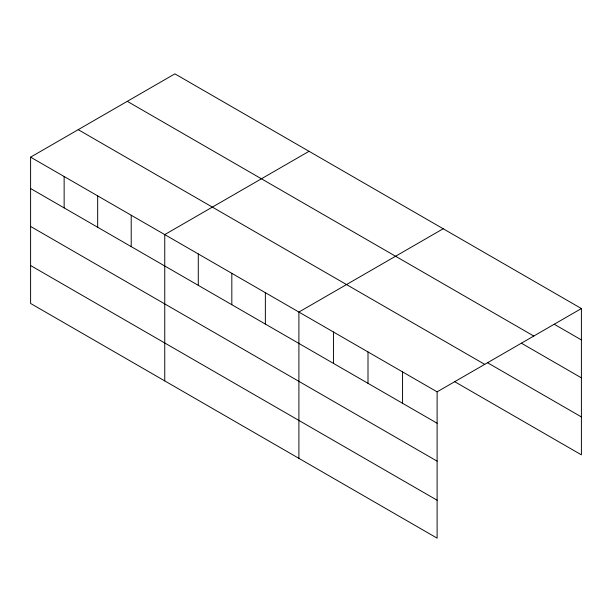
<?xml version="1.0" encoding="UTF-8"?>
<svg xmlns="http://www.w3.org/2000/svg" width="612" height="612" viewBox="0 0 612 612"><rect width="100%" height="100%" fill="white"/><g stroke="black" fill="none" stroke-linecap="round" stroke-linejoin="round"><path stroke-width="0.92" d="M437.113 461.157L437.113 391.848L30.6 157.154L30.6 303.453L437.113 538.147L437.113 461.157L30.6 226.455M454.701 381.697L581.4 454.846L581.4 308.547L174.887 73.853L30.6 157.154M309.037 151.302L164.75 234.603L164.75 380.901M443.187 228.75L298.901 312.051L298.901 458.35M437.113 391.848L581.4 308.547M554.25 324.253L581.4 339.928M127.273 101.34L533.786 336.042M521.34 343.179L581.4 377.849M487.611 362.778L581.4 416.925M78.214 129.66L484.727 364.362M30.6 188.534L437.113 423.236M30.6 265.531L437.113 500.226M402.558 371.905L402.558 403.285M368.003 351.954L368.003 383.334M333.448 332.002L333.448 363.383M265.363 292.689L265.363 324.077M231.826 273.327L231.826 304.707M198.288 253.965L198.288 285.345M131.213 215.24L131.213 246.621M97.675 195.878L97.675 227.259M64.138 176.516L64.138 207.896"/></g></svg>
